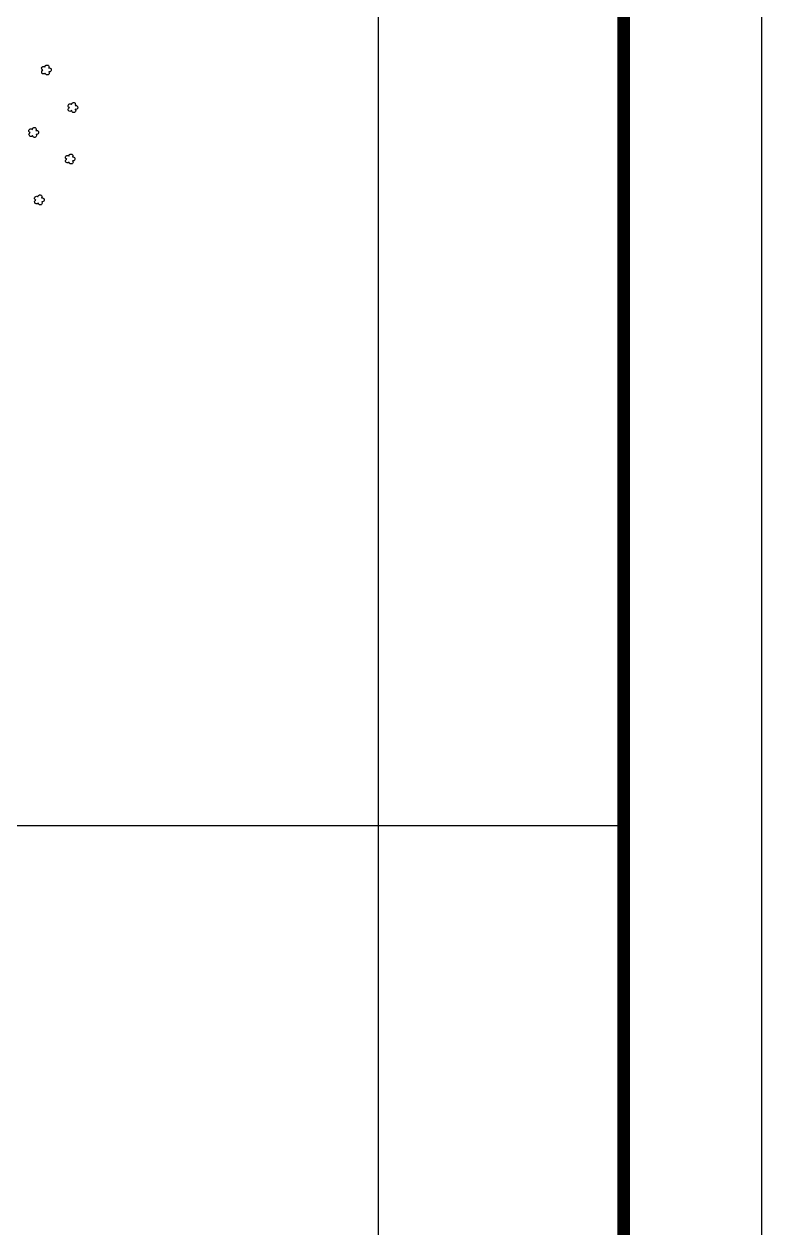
# Model space of a CAD drawing. Extents: x 713955 to 718155, y 7814478 to 7820418.
# Drawn here: x 717088 to 718155, y 7816218 to 7817959 of the extents above; entities that cross this region are included whole.
import ezdxf

# ---------------------------------------------------------------- set-up
doc = ezdxf.new("R2010")
doc.units = 0
doc.linetypes.add('CONTINUO', pattern=[0])
doc.linetypes.add('LIN0', pattern=[0])
doc.layers.add('_SIMBOLO ARVORE', color=118, linetype='Continuous')
doc.layers.add('MARGEM', color=7, linetype='CONTINUO')

msp = doc.modelspace()

# ---------------------------------------------------------------- linework, layer by layer
at = {"color": 8}
for p, q in [((717600, 7815147.1), (717600, 7818439.2)), ((715903.6, 7816800), (717954.6, 7816800))]:
    msp.add_line(p, q, dxfattribs=at)
at = {"layer": '_SIMBOLO ARVORE', "linetype": 'CONTINUO'}
for points in [[(717118.5, 7817887.7, 0), (717117.2, 7817886.7, 0), (717115.7, 7817886.5, 0), (717114.5, 7817886.9, 0), (717113.7, 7817887.7, 0), (717113.4, 7817888.6, 0), (717113.3, 7817890, 0), (717113.7, 7817890.8, 0), (717114.2, 7817891.4, 0), (717115.1, 7817892, 0), (717114.5, 7817892.2, 0), (717114, 7817892.7, 0), (717113.3, 7817893.7, 0), (717113.2, 7817895, 0), (717113.6, 7817896.3, 0), (717114.2, 7817896.8, 0), (717115.1, 7817897.4, 0), (717116.1, 7817897.5, 0), (717116.8, 7817897.4, 0), (717117.5, 7817897.1, 0), (717118.1, 7817896.5, 0), (717118.3, 7817897.6, 0), (717118.5, 7817898.1, 0), (717119, 7817898.7, 0), (717119.8, 7817899, 0), (717120.5, 7817899.4, 0), (717121.3, 7817899.4, 0), (717122.1, 7817899.3, 0), (717122.7, 7817899, 0), (717123.2, 7817898.5, 0), (717123.6, 7817897.7, 0), (717123.8, 7817896.7, 0), (717123.4, 7817895.1, 0), (717124.5, 7817895.2, 0), (717125.5, 7817894.9, 0), (717126.4, 7817894.2, 0), (717126.9, 7817893.7, 0), (717127, 7817891.4, 0), (717126.4, 7817890.4, 0), (717125.7, 7817889.8, 0), (717124.6, 7817889.5, 0), (717123.6, 7817889.6, 0), (717124.1, 7817887.5, 0), (717123.9, 7817886.6, 0), (717123.3, 7817885.8, 0), (717122.6, 7817885.2, 0), (717121.7, 7817885, 0), (717120.7, 7817885.1, 0), (717120, 7817885.3, 0), (717119.2, 7817886, 0), (717118.7, 7817886.8, 0), (717118.5, 7817887.8, 0)], [(717156.8, 7817833.5, 0), (717155.5, 7817832.5, 0), (717154, 7817832.3, 0), (717152.8, 7817832.7, 0), (717152, 7817833.5, 0), (717151.7, 7817834.4, 0), (717151.6, 7817835.7, 0), (717152, 7817836.6, 0), (717152.5, 7817837.2, 0), (717153.4, 7817837.8, 0), (717152.8, 7817838, 0), (717152.2, 7817838.5, 0), (717151.6, 7817839.5, 0), (717151.5, 7817840.8, 0), (717151.9, 7817842.1, 0), (717152.4, 7817842.6, 0), (717153.4, 7817843.2, 0), (717154.4, 7817843.3, 0), (717155.1, 7817843.2, 0), (717155.8, 7817842.9, 0), (717156.4, 7817842.3, 0), (717156.6, 7817843.4, 0), (717156.8, 7817843.9, 0), (717157.3, 7817844.5, 0), (717158.1, 7817844.8, 0), (717158.8, 7817845.1, 0), (717159.6, 7817845.2, 0), (717160.4, 7817845.1, 0), (717161, 7817844.8, 0), (717161.5, 7817844.3, 0), (717161.9, 7817843.4, 0), (717162.1, 7817842.5, 0), (717161.7, 7817840.9, 0), (717162.8, 7817840.9, 0), (717163.8, 7817840.7, 0), (717164.7, 7817840, 0), (717165.1, 7817839.5, 0), (717165.3, 7817837.2, 0), (717164.7, 7817836.2, 0), (717164, 7817835.6, 0), (717162.9, 7817835.3, 0), (717161.9, 7817835.4, 0), (717162.4, 7817833.3, 0), (717162.2, 7817832.4, 0), (717161.6, 7817831.6, 0), (717160.9, 7817831, 0), (717160, 7817830.8, 0), (717159, 7817830.9, 0), (717158.3, 7817831, 0), (717157.5, 7817831.8, 0), (717157, 7817832.5, 0), (717156.8, 7817833.6, 0)], [(717100.1, 7817797.4, 0), (717098.9, 7817796.3, 0), (717097.3, 7817796.1, 0), (717096.2, 7817796.6, 0), (717095.4, 7817797.4, 0), (717095, 7817798.3, 0), (717094.9, 7817799.6, 0), (717095.4, 7817800.4, 0), (717095.8, 7817801.1, 0), (717096.7, 7817801.7, 0), (717096.2, 7817801.9, 0), (717095.6, 7817802.3, 0), (717094.9, 7817803.4, 0), (717094.8, 7817804.7, 0), (717095.3, 7817806, 0), (717095.8, 7817806.4, 0), (717096.7, 7817807, 0), (717097.7, 7817807.1, 0), (717098.5, 7817807, 0), (717099.1, 7817806.8, 0), (717099.8, 7817806.1, 0), (717100, 7817807.3, 0), (717100.1, 7817807.8, 0), (717100.6, 7817808.4, 0), (717101.4, 7817808.7, 0), (717102.1, 7817809, 0), (717103, 7817809.1, 0), (717103.7, 7817809, 0), (717104.4, 7817808.6, 0), (717104.8, 7817808.1, 0), (717105.3, 7817807.3, 0), (717105.4, 7817806.4, 0), (717105, 7817804.8, 0), (717106.2, 7817804.8, 0), (717107.1, 7817804.6, 0), (717108, 7817803.9, 0), (717108.5, 7817803.3, 0), (717108.6, 7817801.1, 0), (717108.1, 7817800.1, 0), (717107.3, 7817799.4, 0), (717106.2, 7817799.1, 0), (717105.2, 7817799.2, 0), (717105.7, 7817797.1, 0), (717105.5, 7817796.3, 0), (717104.9, 7817795.4, 0), (717104.2, 7817794.9, 0), (717103.3, 7817794.7, 0), (717102.4, 7817794.7, 0), (717101.7, 7817794.9, 0), (717100.9, 7817795.7, 0), (717100.3, 7817796.4, 0), (717100.1, 7817797.5, 0)], [(717152.9, 7817759.1, 0), (717151.7, 7817758, 0), (717150.1, 7817757.8, 0), (717149, 7817758.3, 0), (717148.2, 7817759.1, 0), (717147.9, 7817760, 0), (717147.8, 7817761.3, 0), (717148.2, 7817762.1, 0), (717148.6, 7817762.8, 0), (717149.6, 7817763.4, 0), (717149, 7817763.6, 0), (717148.4, 7817764, 0), (717147.7, 7817765.1, 0), (717147.6, 7817766.4, 0), (717148.1, 7817767.7, 0), (717148.6, 7817768.1, 0), (717149.5, 7817768.7, 0), (717150.5, 7817768.8, 0), (717151.3, 7817768.7, 0), (717151.9, 7817768.4, 0), (717152.6, 7817767.8, 0), (717152.8, 7817769, 0), (717153, 7817769.5, 0), (717153.5, 7817770.1, 0), (717154.2, 7817770.4, 0), (717155, 7817770.7, 0), (717155.8, 7817770.8, 0), (717156.6, 7817770.7, 0), (717157.2, 7817770.3, 0), (717157.7, 7817769.8, 0), (717158.1, 7817769, 0), (717158.2, 7817768.1, 0), (717157.9, 7817766.5, 0), (717159, 7817766.5, 0), (717159.9, 7817766.3, 0), (717160.8, 7817765.6, 0), (717161.3, 7817765, 0), (717161.4, 7817762.8, 0), (717160.9, 7817761.8, 0), (717160.2, 7817761.1, 0), (717159, 7817760.8, 0), (717158, 7817760.9, 0), (717158.6, 7817758.8, 0), (717158.3, 7817758, 0), (717157.7, 7817757.1, 0), (717157.1, 7817756.6, 0), (717156.1, 7817756.4, 0), (717155.2, 7817756.4, 0), (717154.5, 7817756.6, 0), (717153.7, 7817757.4, 0), (717153.1, 7817758.1, 0), (717153, 7817759.2, 0)], [(717108.3, 7817699.9, 0), (717107, 7817698.9, 0), (717105.4, 7817698.7, 0), (717104.3, 7817699.1, 0), (717103.5, 7817699.9, 0), (717103.2, 7817700.8, 0), (717103.1, 7817702.2, 0), (717103.5, 7817703, 0), (717104, 7817703.6, 0), (717104.9, 7817704.2, 0), (717104.3, 7817704.4, 0), (717103.7, 7817704.9, 0), (717103.1, 7817705.9, 0), (717102.9, 7817707.2, 0), (717103.4, 7817708.5, 0), (717103.9, 7817709, 0), (717104.9, 7817709.6, 0), (717105.8, 7817709.7, 0), (717106.6, 7817709.6, 0), (717107.2, 7817709.3, 0), (717107.9, 7817708.7, 0), (717108.1, 7817709.8, 0), (717108.3, 7817710.3, 0), (717108.8, 7817710.9, 0), (717109.5, 7817711.2, 0), (717110.3, 7817711.6, 0), (717111.1, 7817711.6, 0), (717111.9, 7817711.5, 0), (717112.5, 7817711.2, 0), (717113, 7817710.7, 0), (717113.4, 7817709.9, 0), (717113.6, 7817708.9, 0), (717113.2, 7817707.3, 0), (717114.3, 7817707.4, 0), (717115.3, 7817707.1, 0), (717116.1, 7817706.4, 0), (717116.6, 7817705.9, 0), (717116.8, 7817703.6, 0), (717116.2, 7817702.6, 0), (717115.5, 7817702, 0), (717114.4, 7817701.7, 0), (717113.4, 7817701.8, 0), (717113.9, 7817699.7, 0), (717113.6, 7817698.8, 0), (717113, 7817698, 0), (717112.4, 7817697.4, 0), (717111.4, 7817697.2, 0), (717110.5, 7817697.3, 0), (717109.8, 7817697.5, 0), (717109, 7817698.2, 0), (717108.5, 7817699, 0), (717108.3, 7817700, 0)]]:
    msp.add_polyline3d(points, dxfattribs=at)
at = {"layer": 'MARGEM', "color": 174, "linetype": 'LIN0', "flags": 128}
msp.add_lwpolyline([(718154.6, 7814478.3), (718154.6, 7820418.3), (713954.6, 7820418.3), (713954.6, 7814478.3)], close=True, dxfattribs=at)
at = {"layer": 'MARGEM', "color": 174, "linetype": 'LIN0', "const_width": 18.2, "flags": 128}
msp.add_lwpolyline([(717954.6, 7815147.1), (717954.6, 7820218.3), (714154.6, 7820218.3), (714154.6, 7815147.1)], close=True, dxfattribs=at)

doc.saveas('drawing.dxf')
